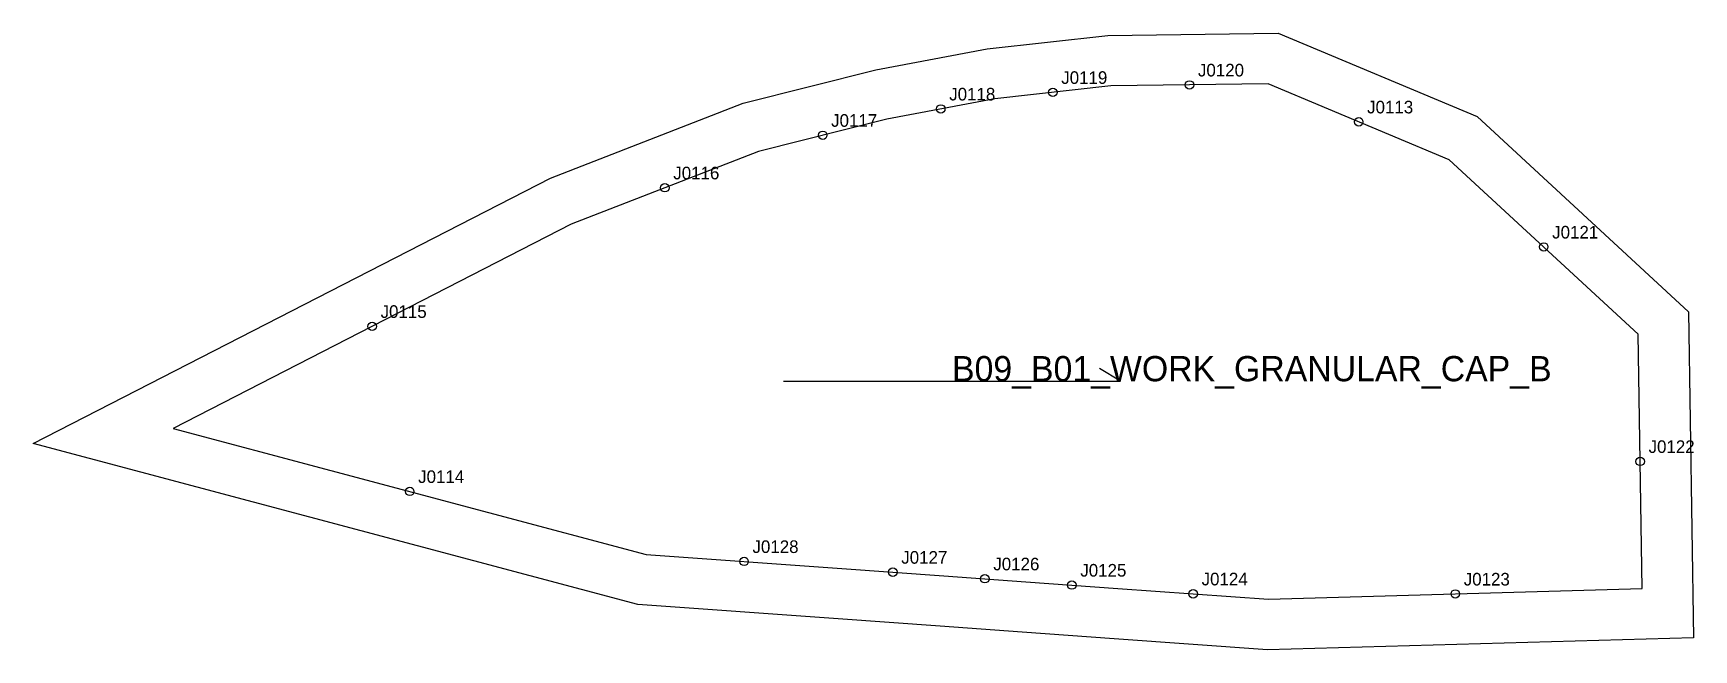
# Model space of a CAD drawing. Header units: millimetres. Extents: x -234 to 160, y -69 to 77.
import ezdxf

# ---------------------------------------------------------------- set-up
doc = ezdxf.new("R2010")
doc.units = ezdxf.units.MM
for name, color, linetype in [('CUT', 1, 'Continuous'), ('GRAIN', 3, 'Continuous'), ('LABEL', 7, 'Continuous'), ('NOTCH', 2, 'Continuous'), ('SEW', 5, 'Continuous')]:
    doc.layers.add(name, color=color, linetype=linetype)

msp = doc.modelspace()

# ---------------------------------------------------------------- linework, layer by layer
at = {"layer": 'CUT'}
msp.add_lwpolyline([(20.57, 76.8), (60.95, 77.34), (108.17, 57.52), (158.33, 11.21), (159.48, -66.22), (58.45, -69.08), (22.09, -66.46), (0.28, -64.88), (-19.18, -63.48), (-43.39, -61.73), (-90.91, -58.3), (-234.35, -20.09), (-111.67, 42.94), (-65.94, 60.73), (-34.43, 68.66), (-8.02, 73.65), (20.57, 76.8)], close=True, dxfattribs=at)
at = {"layer": 'GRAIN'}
for p, q in [((23.61, -5.32), (18.61, -2.32)), ((-56.39, -5.32), (23.61, -5.32))]:
    msp.add_line(p, q, dxfattribs=at)
at = {"layer": 'NOTCH'}
for centre in [(7.53, 63.29), (39.96, 65.06), (-19.05, 59.36), (80.09, 56.29), (-47.06, 53.11), (-84.51, 40.63), (123.99, 26.58), (-153.94, 7.73), (146.86, -24.34), (-145.03, -31.47), (-65.72, -48.09), (-30.42, -50.64), (-8.59, -52.21), (12.05, -53.7), (40.83, -55.78), (103.01, -55.81)]:
    msp.add_circle(centre, 1, dxfattribs=at)
at = {"layer": 'SEW'}
msp.add_lwpolyline([(21.3, 64.81), (-6.25, 61.78), (-31.84, 56.94), (-62.28, 49.27), (-106.74, 31.98), (-201.14, -16.52), (-88.91, -46.42), (-42.53, -49.76), (-18.32, -51.51), (1.14, -52.91), (22.96, -54.49), (58.71, -57.07), (147.31, -54.56), (146.4, 5.88), (101.58, 47.27), (58.61, 65.31)], close=True, dxfattribs=at)

# ---------------------------------------------------------------- texts
at = {"layer": 'LABEL'}
for s, height, p in [('J0119', 3, (9.53, 65.29)), ('J0120', 3, (41.96, 67.06)), ('J0118', 3, (-17.05, 61.36)), ('J0113', 3, (82.09, 58.29)), ('J0117', 3, (-45.06, 55.11)), ('J0116', 3, (-82.51, 42.63)), ('J0121', 3, (125.99, 28.58)), ('J0115', 3, (-151.94, 9.73)), ('B09_B01_WORK_GRANULAR_CAP_B', 6, (-16.39, -5.32)), ('J0122', 3, (148.86, -22.34)), ('J0114', 3, (-143.03, -29.47)), ('J0128', 3, (-63.72, -46.09)), ('J0127', 3, (-28.42, -48.64)), ('J0126', 3, (-6.59, -50.21)), ('J0125', 3, (14.05, -51.7)), ('J0124', 3, (42.83, -53.78)), ('J0123', 3, (105.01, -53.81))]:
    msp.add_text(s, height=height, dxfattribs=at).set_placement(p)

doc.saveas('drawing.dxf')
